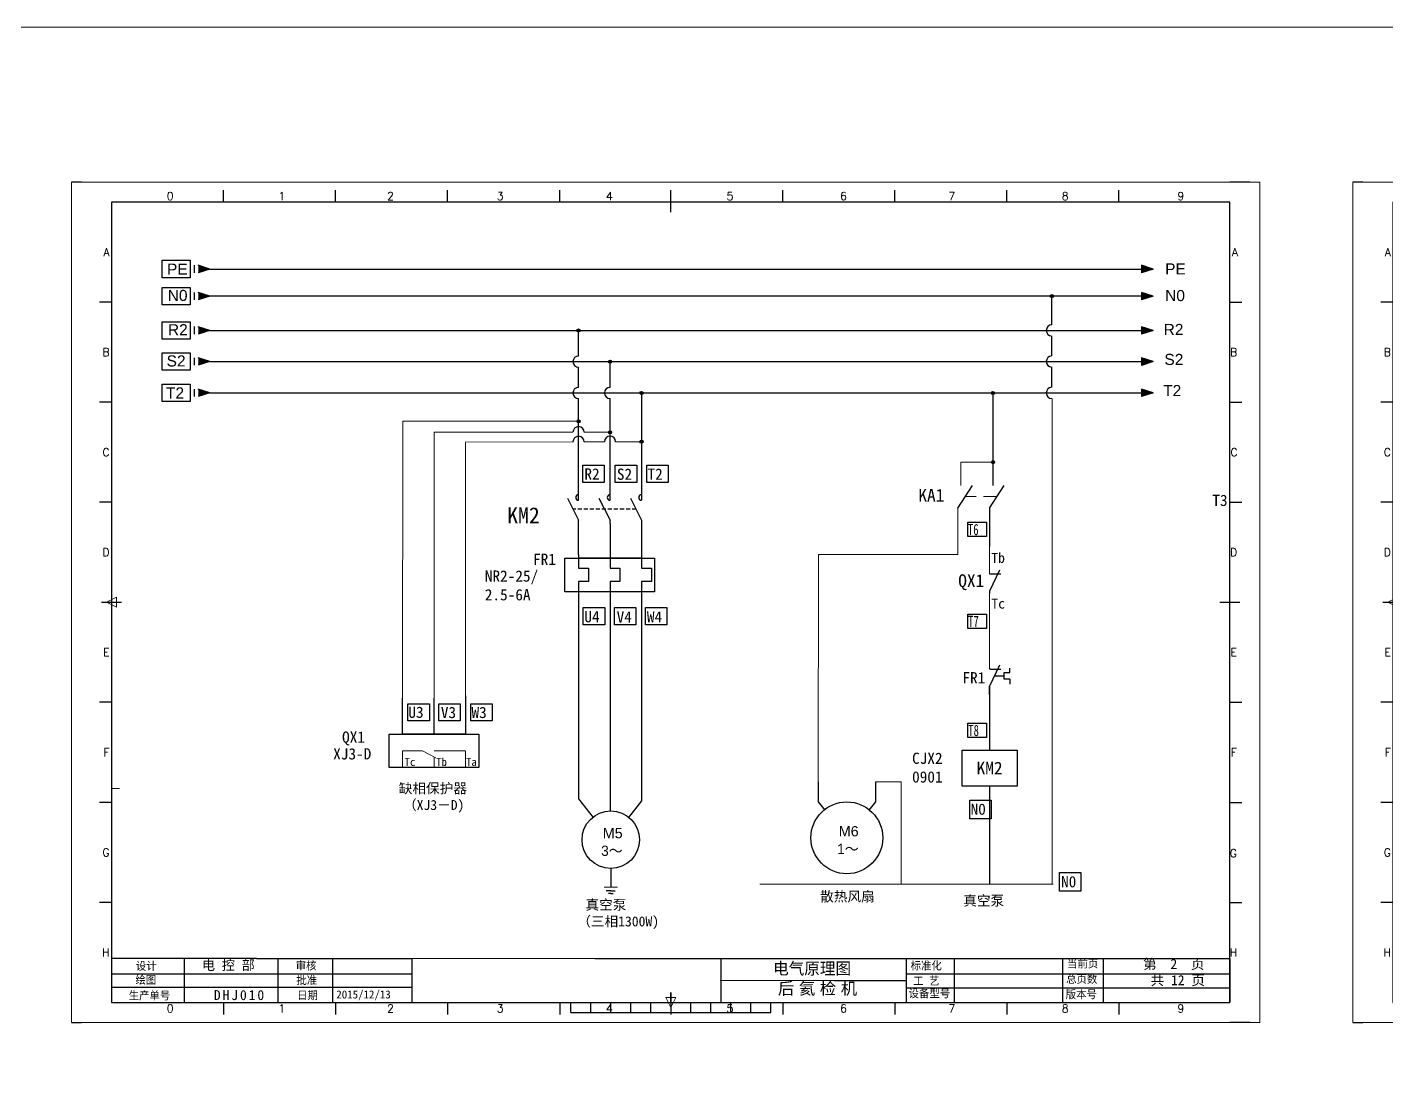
# Model space of a CAD drawing. Extents: x -471 to 3265, y -2399 to 467.
# Drawn here: x 654 to 1333, y -59 to 467 of the extents above; entities that cross this region are included whole.
import ezdxf
from ezdxf.enums import TextEntityAlignment as Align

# ---------------------------------------------------------------- set-up
doc = ezdxf.new("R2010")
doc.units = 0
doc.header["$MEASUREMENT"] = 0
doc.linetypes.add('ACISOWELD', pattern=[3, 2, -1])
for name, color, linetype in [('AE_BOR', 1, 'Continuous'), ('MISC', 2, 'Continuous'), ('SYMS', 7, 'Continuous')]:
    doc.layers.add(name, color=color, linetype=linetype)
doc.styles.add('WD', font='romans.shx', dxfattribs={"bigfont": 'gbcbig.shx'})
doc.styles.add('样式 0', font='')
doc.styles.add('样式 2', font='NSimSun.ttf')
doc.styles.add('样式 8', font='arial.ttf')
doc.styles.get('样式 0').set_extended_font_data('KaiTi_GB2312')

# ---------------------------------------------------------------- blocks, each defined once
blk = doc.blocks.new('WDDOT')
blk.add_hatch(color=256).paths.add_polyline_path([(0.5, 0, 1), (-0.5, 0, 1)])
blk.add_circle((0, 0), 0.5)
blk = doc.blocks.new('gb_a2_a')
for p, q in [((584, 410), (25, 410)), ((25, 410), (25, 10)), ((584, 10), (584, 410)), ((25, 10), (584, 10))]:
    blk.add_line(p, q)
at = {"lineweight": 9, "ltscale": 0.1}
blk.add_line((25, 116.86), (29, 116.86), dxfattribs=at)
at = {"layer": 'AE_BOR', "lineweight": 30}
for p, q in [((10, 420), (4.93, 420)), ((594, 420), (584, 420)), ((4.93, 0), (10, 0)), ((594, 0), (584, 0))]:
    blk.add_line(p, q, dxfattribs=at)
at = {"layer": 'AE_BOR', "color": 1, "lineweight": 15}
for p, q in [((4.93, 420), (598.93, 420)), ((4.93, 0), (4.93, 420)), ((598.93, 420), (598.93, 0)), ((22.5, 210), (27.5, 212.5)), ((27.5, 212.5), (27.5, 207.5)), ((27.5, 207.5), (22.5, 210)), ((304.5, 7.5), (302, 12.5)), ((302, 12.5), (307, 12.5)), ((307, 12.5), (304.5, 7.5)), ((598.93, 0), (4.93, 0))]:
    blk.add_line(p, q, dxfattribs=at)
at = {"layer": 'AE_BOR'}
for p, q in [((81, 410), (81, 416)), ((137, 410), (137, 416)), ((193, 410), (193, 416)), ((249, 410), (249, 416)), ((304.5, 410), (304.5, 416)), ((360.5, 410), (360.5, 416)), ((416.5, 410), (416.5, 416)), ((472.5, 410), (472.5, 416)), ((528.5, 410), (528.5, 416)), ((25, 360), (19, 360)), ((584, 360), (590, 360)), ((25, 310), (19, 310)), ((584, 310), (590, 310)), ((25, 260), (19, 260)), ((584, 260), (590, 260)), ((25, 160), (19, 160)), ((584, 160), (590, 160)), ((25, 110), (19, 110)), ((584, 110), (590, 110)), ((25, 60), (19, 60)), ((584, 60), (590, 60)), ((81, 10), (81, 4)), ((137, 10), (137, 4)), ((193, 10), (193, 4)), ((249, 10), (249, 4)), ((304.5, 10), (304.5, 4)), ((360.5, 10), (360.5, 4)), ((416.5, 10), (416.5, 4)), ((472.5, 10), (472.5, 4)), ((528.5, 10), (528.5, 4))]:
    blk.add_line(p, q, dxfattribs=at)
at = {"layer": 'AE_BOR', "color": 2, "lineweight": 30}
for p, q in [((304.5, 405), (304.5, 415)), ((20, 210), (30, 210)), ((579, 210), (589, 210)), ((304.5, 10), (304.5, 15)), ((304.5, 15), (304.5, 5)), ((254.5, 5), (254.5, 10)), ((264.5, 5), (264.5, 10)), ((274.5, 5), (274.5, 10)), ((284.5, 5), (284.5, 10)), ((294.5, 5), (294.5, 10)), ((304.5, 10), (304.5, 5)), ((314.5, 5), (314.5, 10)), ((324.5, 5), (324.5, 10)), ((334.5, 5), (334.5, 10)), ((344.5, 5), (344.5, 10)), ((354.5, 5), (354.5, 10)), ((254.5, 5), (354.5, 5))]:
    blk.add_line(p, q, dxfattribs=at)
at = {"layer": 'AE_BOR', "style": 'WD'}
for s, p in [('0', (54.27, 411)), ('1', (110.12, 411)), ('2', (164.42, 411)), ('3', (219.22, 411)), ('4', (273.82, 411)), ('5', (334.12, 411)), ('6', (390.81, 411)), ('7', (445.01, 411)), ('8', (501.67, 411)), ('9', (559.4, 411)), ('0', (54.27, 5)), ('1', (110.12, 5)), ('2', (164.42, 5)), ('3', (219.22, 5)), ('4', (273.82, 5)), ('5', (334.12, 5)), ('6', (390.81, 5)), ('7', (445.01, 5)), ('8', (501.67, 5)), ('9', (559.4, 5))]:
    blk.add_text(s, height=4, dxfattribs=at).set_placement(p, align=Align.CENTER)
for s, p in [('A', (24, 385)), ('A', (588.05, 385)), ('B', (24, 335)), ('B', (587.67, 335)), ('C', (24, 285)), ('C', (587.86, 285)), ('D', (24, 235)), ('D', (587.67, 235)), ('E', (24, 185)), ('E', (587.48, 185)), ('F', (24, 135)), ('F', (587.48, 135)), ('F', (587.48, 135)), ('G', (24, 85)), ('G', (587.48, 84.56)), ('H', (24, 35)), ('H', (587.67, 35))]:
    blk.add_text(s, height=4, dxfattribs=at).set_placement(p, align=Align.MIDDLE_RIGHT)

msp = doc.modelspace()

# ---------------------------------------------------------------- hatches: boundary and pattern name
for points in [[(745.28, 332.84), (739.45, 334.71), (739.45, 330.97)], [(1216.69, 332.85), (1210.85, 334.72), (1210.85, 330.97)], [(745.28, 315.71), (739.45, 317.58), (739.45, 313.84)], [(1216.69, 315.71), (1210.85, 317.58), (1210.85, 313.84)], [(745.28, 300.19), (739.45, 302.06), (739.45, 298.32)], [(1216.69, 300.12), (1210.85, 301.99), (1210.85, 298.25)], [(745.28, 284.52), (739.45, 286.39), (739.45, 282.65)], [(1216.69, 284.53), (1210.85, 286.4), (1210.85, 282.66)]]:
    msp.add_hatch(color=256).paths.add_polyline_path(points)
h = msp.add_hatch(color=256)
edge = h.paths.add_edge_path()
edge.add_arc((1166.08, 332.81), 0.786, 0, 360)
h = msp.add_hatch(color=256)
edge = h.paths.add_edge_path()
edge.add_arc((929.5, 315.65), 0.786, 0, 360)
h = msp.add_hatch(color=256)
edge = h.paths.add_edge_path()
edge.add_arc((945.25, 300.12), 0.786, 0, 360)
h = msp.add_hatch(color=256)
edge = h.paths.add_edge_path()
edge.add_arc((961, 284.47), 0.786, 0, 360)
h = msp.add_hatch(color=256)
edge = h.paths.add_edge_path()
edge.add_arc((1136.62, 284.46), 0.786, 0, 360)
h = msp.add_hatch(color=256)
edge = h.paths.add_edge_path()
edge.add_arc((929.55, 270.3), 0.786, 0, 360)
h = msp.add_hatch(color=256)
edge = h.paths.add_edge_path()
edge.add_arc((945.25, 264.82), 0.786, 0, 360)
h = msp.add_hatch(color=256)
edge = h.paths.add_edge_path()
edge.add_arc((961, 260.1), 0.786, 0, 360)
h = msp.add_hatch(color=256)
edge = h.paths.add_edge_path()
edge.add_arc((1136.62, 249.89), 0.786, 0, 360)
at = {"layer": 'MISC'}
for points in [[(745.28, 346.37), (739.45, 348.24), (739.45, 344.5)], [(1216.69, 346.37), (1210.85, 348.25), (1210.85, 344.5)]]:
    msp.add_hatch(color=256, dxfattribs=at).paths.add_polyline_path(points)

# ---------------------------------------------------------------- linework, layer by layer
for p, q in [((737.32, 334.72), (737.32, 330.98)), ((745.28, 332.84), (739.45, 334.71)), ((1216.69, 332.85), (1210.85, 334.72)), ((1210.85, 334.72), (1210.85, 330.97)), ((745.28, 332.84), (739.45, 330.97)), ((1216.69, 332.85), (1210.85, 330.97)), ((737.32, 317.59), (737.32, 313.85)), ((745.28, 315.71), (739.45, 317.58)), ((745.28, 315.71), (739.45, 313.84)), ((745.28, 315.71), (1216.69, 315.71)), ((1216.69, 315.71), (1210.85, 317.58)), ((1210.85, 317.58), (1210.85, 313.84)), ((1216.69, 315.71), (1210.85, 313.84)), ((737.32, 302.07), (737.32, 298.33)), ((745.28, 300.19), (739.45, 302.06)), ((745.28, 300.19), (739.45, 298.32)), ((745.28, 300.19), (1216.48, 300.19)), ((1216.69, 300.12), (1210.85, 301.99)), ((1210.85, 301.99), (1210.85, 298.25)), ((1216.69, 300.12), (1210.85, 298.25)), ((737.32, 286.4), (737.32, 282.66)), ((745.28, 284.52), (739.45, 286.39)), ((1216.69, 284.53), (1210.85, 286.4)), ((1210.85, 286.4), (1210.85, 282.66)), ((745.28, 284.52), (739.45, 282.65)), ((745.28, 284.52), (1216.67, 284.52)), ((1216.69, 284.53), (1210.85, 282.66)), ((1119.03, 226.88), (1126.34, 238.22)), ((1134.97, 226.88), (1142.28, 238.22)), ((923.94, 231.89), (929.5, 220.87)), ((939.69, 231.89), (945.25, 220.87)), ((955.44, 231.89), (961, 220.87)), ((929.5, 196.81), (934.4, 196.81)), ((934.4, 196.81), (934.4, 190.21)), ((945.25, 196.81), (950.15, 196.81)), ((950.15, 196.81), (950.15, 190.21)), ((961, 196.81), (965.9, 196.81)), ((965.9, 196.81), (965.9, 190.21)), ((1139.88, 195.95), (1134.97, 185.44)), ((1134.97, 194.04), (1140.61, 194.04)), ((934.4, 190.21), (929.5, 190.21)), ((950.15, 190.21), (945.25, 190.21)), ((965.9, 190.21), (961, 190.21)), ((1139.88, 148.37), (1134.97, 137.86)), ((1135.44, 146.46), (1140.61, 146.46)), ((1142.16, 141.47), (1142.16, 144.77)), ((1142.16, 144.77), (1145.04, 144.77)), ((1134.97, 137.86), (1134.97, 115.87)), ((1134.97, 137.86), (1134.97, 129.05)), ((1134.97, 136.63), (1134.97, 105.87)), ((1145.1, 141.47), (1142.16, 141.47)), ((1145.1, 138.93), (1145.1, 138.95)), ((1134.97, 87.87), (1134.97, 39.03)), ((945.62, 46.83), (945.62, 37.43)), ((945.62, 35.69), (943.37, 35.69)), ((945.62, 34.3), (944.47, 34.3)), ((945.62, 35.69), (947.87, 35.69)), ((945.62, 34.3), (946.77, 34.3)), ((768.51, 1.84), (696.08, 1.84)), ((696.08, 1.84), (696.08, -20.15)), ((732.35, 1.84), (732.35, -20.15)), ((768.51, 1.84), (846.12, 1.84)), ((779.12, 1.84), (779.12, -20.15)), ((806.56, 1.84), (806.56, -20.16)), ((846.12, 1.84), (846.12, -20.15)), ((937.61, 1.84), (1057.51, 1.84)), ((1000.68, 1.84), (1000.68, -20.15)), ((1057.51, 1.84), (1195.09, 1.84)), ((1093.31, 1.84), (1093.31, -20.15)), ((1195.09, 1.84), (1255.08, 1.84)), ((1057.51, -9.16), (1093.28, -9.16)), ((696.08, -20.15), (1255.08, -20.15))]:
    msp.add_line(p, q)
at = {"color": 0}
for p, q in [((1216.69, 332.85), (745.28, 332.85)), ((1166.05, 318.48), (1166.05, 332.81)), ((929.5, 302.91), (929.5, 315.65)), ((1166.05, 302.96), (1166.05, 312.9)), ((945.25, 287.25), (945.25, 300.12)), ((929.5, 287.25), (929.5, 297.34)), ((1166.05, 287.29), (1166.05, 297.38)), ((1171.36, 1.84), (1171.36, -20.15)), ((1255.08, 1.84), (1255.08, -20.15))]:
    msp.add_line(p, q, dxfattribs=at)
at = {"color": 0, "ltscale": 2}
for p, q in [((929.5, 315.65), (928.71, 315.65)), ((945.25, 300.12), (944.46, 300.12)), ((929.5, 230.81), (929.5, 281.68)), ((945.25, 230.81), (945.25, 281.68)), ((961, 284.47), (960.21, 284.47)), ((961, 284.46), (961, 230.81)), ((1136.74, 238.22), (1136.74, 284.53)), ((929.55, 270.3), (928.76, 270.3)), ((945.25, 264.82), (944.46, 264.82)), ((961, 260.1), (960.21, 260.1)), ((1134.97, 226.88), (1134.97, 207.79)), ((929.5, 219.85), (929.5, 220.87)), ((929.5, 203.48), (929.5, 219.85)), ((945.25, 219.85), (945.25, 220.87)), ((945.25, 219.21), (945.25, 219.85)), ((945.25, 219.23), (945.25, 196.81)), ((961, 220.88), (961, 219.85)), ((961, 219.85), (961, 196.81)), ((929.5, 203.48), (929.5, 196.81)), ((961, 201.86), (929.5, 201.86)), ((929.5, 190.21), (929.5, 156.71)), ((945.25, 190.21), (945.25, 156.71)), ((961, 190.21), (961, 156.71)), ((1134.97, 185.44), (1134.97, 184.21)), ((929.5, 156.71), (929.5, 143.29)), ((945.25, 156.71), (945.25, 143.29)), ((961, 156.71), (961, 143.29)), ((929.5, 152.94), (929.5, 81.62)), ((945.25, 146.44), (945.25, 75.56)), ((961, 147.86), (961, 80.68)), ((1135.44, 146.46), (1134.97, 146.46)), ((1137.43, 143.12), (1142.16, 143.12)), ((1134.97, 137.86), (1134.97, 136.63)), ((1134.97, 133.79), (1134.97, 137.86)), ((841.52, 114.01), (841.52, 132)), ((857.27, 114.01), (857.27, 132)), ((873.02, 133.02), (873.02, 114.01)), ((873.02, 114.01), (841.52, 114.01)), ((1117.2, 1.84), (1117.2, -20.15)), ((1191.78, 1.84), (1191.78, -20.15)), ((696.08, -5.84), (846.12, -5.78)), ((1093.39, -5.91), (1255.08, -5.85)), ((696.08, -12.54), (846.12, -12.54)), ((1093.28, -12.88), (1255.08, -12.88))]:
    msp.add_line(p, q, dxfattribs=at)
at = {"lineweight": 0}
for p, q in [((1166.15, 281.71), (1166.15, 39.12)), ((841.62, 270.3), (841.52, 132)), ((929.47, 270.3), (841.62, 270.3)), ((841.62, 270.3), (841.62, 270.3)), ((857.27, 264.82), (857.27, 132)), ((857.27, 259.77), (857.27, 264.82)), ((857.27, 264.82), (926.72, 264.82)), ((873.01, 259.78), (926.95, 260.01)), ((873.01, 259.77), (873.01, 132)), ((945.25, 264.82), (932.29, 264.82)), ((942.46, 260.05), (932.29, 260.01)), ((961, 260.1), (948.04, 260.05)), ((1120.54, 249.89), (1136.81, 249.89)), ((1120.54, 249.89), (1120.54, 238.22)), ((1122.91, 232.63), (1128.2, 232.63)), ((1131.87, 232.63), (1138.77, 232.63)), ((1119.03, 226.88), (1119.03, 203.77)), ((1049.23, 90.16), (1049.43, 203.77)), ((1119.03, 203.77), (1049.43, 203.77)), ((1134.97, 194.04), (1134.97, 195.55)), ((841.52, 97.24), (841.52, 105.63)), ((841.52, 105.63), (851.52, 105.63)), ((851.52, 105.63), (858.11, 102.06)), ((873.02, 105.63), (857.27, 105.63)), ((857.27, 97.24), (857.27, 102.52)), ((873.02, 97.24), (873.02, 105.63)), ((1077.94, 90.16), (1090.69, 90.16)), ((1090.69, 90.16), (1090.69, 39.03)), ((945.62, 37.43), (942.24, 37.43)), ((945.62, 37.43), (949, 37.43)), ((1166.66, 39.03), (1020.11, 39.03))]:
    msp.add_line(p, q, dxfattribs=at)
at = {"linetype": 'ACISOWELD'}
msp.add_line((958.22, 226.38), (926.72, 226.38), dxfattribs=at)
at = {"linetype": 'Continuous', "lineweight": 0}
for p, q in [((1134.97, 207.79), (1134.97, 195.55)), ((1134.97, 184.21), (1134.97, 146.46))]:
    msp.add_line(p, q, dxfattribs=at)
at = {"ltscale": 2}
for p, q in [((1145.04, 144.77), (1145.04, 146.96)), ((1145.1, 141.47), (1145.1, 138.95)), ((1049.23, 90.16), (1049.23, 80.1)), ((1077.94, 90.16), (1077.94, 80.13)), ((929.5, 81.62), (936.79, 72.25)), ((1049.23, 81.69), (1049.23, 81.69)), ((961, 80.68), (954.44, 72.24)), ((957.09, 75.56), (957.09, 75.56)), ((1049.23, 80.1), (1052.54, 75.95)), ((1077.94, 80.13), (1074.61, 75.94)), ((1077.92, 80.1), (1077.92, 80.1))]:
    msp.add_line(p, q, dxfattribs=at)
at = {"lineweight": 9, "ltscale": 0.1}
for p, q in [((846.12, 1.84), (937.61, 1.84)), ((1000.31, -9.16), (1057.51, -9.16))]:
    msp.add_line(p, q, dxfattribs=at)
at = {"lineweight": 0}
msp.add_lwpolyline([(-466.35, 467.25), (3264.68, 467.25), (3259.84, -2399.44), (-471.18, -2399.44)], close=True, dxfattribs=at)
at = {"color": 1, "lineweight": -3}
for points in [[(721.43, 350.74), (735.31, 350.74), (735.31, 342.04), (721.43, 342.04)], [(721.43, 337.2), (735.31, 337.2), (735.31, 328.5), (721.43, 328.5)], [(721.43, 320.07), (735.31, 320.07), (735.31, 311.37), (721.43, 311.37)], [(721.43, 304.48), (735.31, 304.48), (735.31, 295.77), (721.43, 295.77)], [(721.43, 288.89), (735.31, 288.89), (735.31, 280.18), (721.43, 280.18)]]:
    msp.add_lwpolyline(points, close=True, dxfattribs=at)
at = {"color": 1, "ltscale": 2}
for points in [[(931.59, 248.41), (942.3, 248.41), (942.3, 239.78), (931.59, 239.78)], [(947.88, 248.41), (958.59, 248.41), (958.59, 239.78), (947.88, 239.78)], [(963.6, 248.41), (974.3, 248.41), (974.3, 239.78), (963.6, 239.78)], [(1124.02, 219.83), (1133.37, 219.83), (1133.37, 212.69), (1124.02, 212.69)], [(931.88, 177.17), (942.59, 177.17), (942.59, 168.54), (931.88, 168.54)], [(947.48, 177.17), (958.19, 177.17), (958.19, 168.54), (947.48, 168.54)], [(962.97, 177.17), (973.68, 177.17), (973.68, 168.54), (962.97, 168.54)], [(1124.02, 173.91), (1133.37, 173.91), (1133.37, 166.76), (1124.02, 166.76)], [(844.26, 129.14), (854.97, 129.14), (854.97, 120.51), (844.26, 120.51)], [(859.7, 129.14), (870.41, 129.14), (870.41, 120.51), (859.7, 120.51)], [(875.62, 129.14), (886.32, 129.14), (886.32, 120.51), (875.62, 120.51)], [(1124.02, 119.44), (1133.37, 119.44), (1133.37, 112.29), (1124.02, 112.29)], [(1125.03, 80.94), (1135.75, 80.94), (1135.75, 71.61), (1125.03, 71.61)], [(1169.81, 44.85), (1180.52, 44.85), (1180.52, 35.52), (1169.81, 35.52)]]:
    msp.add_lwpolyline(points, close=True, dxfattribs=at)
at = {"color": 0, "ltscale": 2}
for points in [[(922.61, 201.86), (967.4, 201.86), (967.4, 185.1), (922.61, 185.1)], [(834.87, 114.01), (879.66, 114.01), (879.66, 97.24), (834.87, 97.24)]]:
    msp.add_lwpolyline(points, close=True, dxfattribs=at)
msp.add_lwpolyline([(1121.24, 105.87), (1148.7, 105.87), (1148.7, 87.87), (1121.24, 87.87)], close=True)
for centre, radius in [((1166.08, 332.81), 0.786), ((929.5, 315.65), 0.786), ((945.25, 300.12), 0.786), ((961, 284.47), 0.786), ((1136.62, 284.46), 0.786), ((929.55, 270.3), 0.786), ((945.25, 264.82), 0.786), ((961, 260.1), 0.786), ((1136.62, 249.89), 0.786), ((945.62, 61.2), 14.37), ((1063.58, 62.14), 17.96)]:
    msp.add_circle(centre, radius)
for centre, start, end in [((1166.05, 315.69), 90, 270), ((929.5, 300.12), 90, 270), ((1166.05, 300.17), 90, 270), ((929.5, 284.46), 90, 270), ((945.25, 284.46), 90, 270), ((1166.05, 284.5), 90, 270), ((929.5, 264.82), 0, 180), ((929.5, 260.01), 0, 180), ((945.25, 260.05), 0, 180)]:
    msp.add_arc(centre, 2.79, start, end, dxfattribs=at)
for centre in [(929.5, 232.22), (945.25, 232.22), (961, 232.22)]:
    msp.add_arc(centre, 1.41, 90, 270)
at = {"layer": 'MISC'}
for p, q in [((737.32, 348.25), (737.32, 344.51)), ((745.28, 346.37), (739.45, 348.24)), ((1216.69, 346.37), (1210.85, 348.25)), ((1210.85, 348.25), (1210.85, 344.5)), ((745.28, 346.37), (739.45, 344.5)), ((745.28, 346.37), (1216.69, 346.37)), ((1216.69, 346.37), (1210.85, 344.5))]:
    msp.add_line(p, q, dxfattribs=at)

# ---------------------------------------------------------------- block references
for p in [(671.08, -30.15), (1311.52, -30.15)]:
    msp.add_blockref('gb_a2_a', p)
at = {"layer": 'SYMS', "color": 0, "lineweight": -3}
for p in [(1166.08, 332.81), (1136.62, 284.46), (1136.62, 249.89)]:
    msp.add_blockref('WDDOT', p, dxfattribs=at)
at = {"layer": 'SYMS', "lineweight": -3}
for p in [(1166.08, 332.81), (929.5, 315.65), (945.25, 300.12), (961, 284.47), (1136.62, 284.46), (929.55, 270.3), (945.25, 264.82), (961, 260.1), (1136.62, 249.89)]:
    msp.add_blockref('WDDOT', p, dxfattribs=at)

# ---------------------------------------------------------------- texts
at = {"attachment_point": 1}
for s, insert, char_height, width, style in [('N0', (724.16, 335.96), 5.544, 9.9333, '样式 8'), ('N0', (1222.68, 335.91), 5.544, 9.9333, '样式 8'), ('R2', (724.28, 318.83), 5.544, 9.9333, '样式 8'), ('R2', (1221.93, 318.96), 5.544, 30.5485, '样式 8'), ('S2', (723.62, 303.23), 5.544, 9.9333, '样式 8'), ('S2', (1222.31, 303.99), 5.544, 38.8737, '样式 8'), ('T2', (723.32, 287.22), 5.544, 9.9333, '样式 8'), ('T2', (1221.7, 288.44), 5.544, 30.5485, '样式 8'), ('\\pi-0.17265;KA1', (1099.51, 236.5), 6.37, 14.2147, '样式 0'), ('\\pi3.5359;Tb', (1132.26, 204.54), 5, 14.2147, '样式 0'), ('\\pi-0.020984;QX1', (1119.3, 193.83), 6.37, 14.2147, '样式 0'), ('\\pi3.5359;Tc', (1132.31, 181.71), 5, 14.2147, '样式 0'), ('\\pi0.91086;KM2', (1127.53, 100.16), 6.37, 14.6325, '样式 2'), ('{\\C2;M6}', (1059.57, 67.98), 5.12, 17.4856, '样式 8'), ('{\\C2;M5}', (941.62, 67.03), 5.12, 17.4856, '样式 8'), ('{\\fAIGDT|b0|i0|c2|p2;\\C2;3\\fSimSun|b0|i0|c134|p2;～}', (940.79, 58.21), 5.12, 19.7573, '样式 8'), ('{\\fAIGDT|b0|i0|c2|p2;\\C2;1\\fSimSun|b0|i0|c134|p2;～}', (1058.75, 59.16), 5.12, 19.7573, '样式 8')]:
    msp.add_mtext(s, dxfattribs=dict(at, insert=insert, char_height=char_height, width=width, style=style))
for s, insert, char_height, width in [('T3', (1246.28, 233.59), 5.6, 10.0337), ('\\pi2.782;{\\fSimSun|b0|i0|c134|p2;缺相保护器\\P\\pi4.9209;（XJ3－D)}', (836.86, 89.37), 5, 46.1001), ('{\\fSimSun|b0|i0|c134|p2;散热风扇}', (1050.26, 35.33), 5, 94.9952), ('{\\fSimSun|b0|i0|c134|p2;真空泵}', (1121.78, 33.25), 5, 94.9952), ('\\pi6.3723;{\\fSimSun|b0|i0|c134|p2;真空泵\\P\\pi2.2542;（三相1300W)}', (926.6, 31.2), 5, 46.1001), ('{\\fSimSun|b0|i0|c134|p2;第  }2  {\\fSimSun|b0|i0|c134|p2;页}', (1211.7, 1.57), 5, 38.1635), ('{\\fSimSun|b0|i0|c134|p2;共 }12 {\\fSimSun|b0|i0|c134|p2;页}', (1215.38, -6.52), 5, 40.4924), ('{\\fNSimSun|b0|i0|c134|p49;\\T1.28;DHJ010}', (747.21, -13.96), 5, 40.4924)]:
    msp.add_mtext(s, dxfattribs=dict(at, insert=insert, char_height=char_height, width=width))
at = {"color": 0, "ltscale": 2, "attachment_point": 1}
for s, insert, char_height, width in [('设计', (708.24, 0.09), 4, 19.345), ('电 控 部', (741.34, 1.06), 5, 34.8314), ('审核', (788.11, 0.26), 4, 25.5075), ('电气原理图', (1026.73, -0.16), 6, 43.9128), ('标准化', (1095.47, 0.26), 4, 23.3399), ('当前页', (1173.66, 1.25), 4, 19.345), ('{\\C256;绘图}', (708.03, -6.84), 4, 19.345), ('批准', (788.45, -7.06), 4, 25.5075), ('工 艺', (1096.72, -7.36), 4, 19.345), ('总页数', (1173.18, -6.43), 4, 19.345), ('{\\fNSimSun|b0|i0|c134|p49;\\T1.28;\\C256;后氦检机}', (1029.13, -10.18), 6, 43.9128), ('设备型号', (1094.46, -13.62), 4, 31.672), ('版本号', (1172.98, -14.08), 4, 19.345), ('生产单号', (704.66, -14.67), 4, 25.1534), ('日期', (788.83, -14.57), 4, 25.5075), ('2015/12/13', (808.43, -14.16), 4, 25.5075)]:
    msp.add_mtext(s, dxfattribs=dict(at, insert=insert, char_height=char_height, width=width))
at = {"layer": 'MISC', "char_height": 5.544, "width": 9.9333, "attachment_point": 1, "style": '样式 8'}
for insert in [(723.83, 349.09), (1222.68, 349.22)]:
    msp.add_mtext('PE', dxfattribs=dict(at, insert=insert))
at = {"layer": 'MISC', "color": 0, "attachment_point": 1, "style": '样式 0'}
for s, insert, char_height, width in [('R2', (932.42, 246.77), 5.6, 10.0337), ('S2', (948.66, 246.66), 5.6, 10.0337), ('T2', (963.97, 246.67), 5.6, 10.0337), ('KM2', (893.8, 227.31), 8, 10.0337), ('\\pi-1.254;{\\W0.7;T6}', (1125.36, 218.99), 5.6, 6.6376), ('FR1', (906.76, 204.14), 5.6, 10.0337), ('NR2-25/\\P2.5-6A', (882.66, 195.74), 5.6, 40.9357), ('U4', (932.42, 175.44), 5.6, 10.0337), ('V4', (948.55, 175.33), 5.6, 10.0337), ('W4', (963.65, 175.34), 5.6, 10.0337), ('\\pi-1.161;{\\W0.7;T7}', (1125.36, 173.07), 5.6, 6.6376), ('FR1', (1121.35, 144.93), 5.6, 10.0337), ('U3', (844.44, 127.69), 5.6, 10.0337), ('V3', (860.68, 127.58), 5.6, 10.0337), ('W3', (875.99, 127.58), 5.6, 10.0337), ('\\pi-1.068;{\\W0.7;T8}', (1125.36, 118.59), 5.6, 6.6376), ('QX1', (811.32, 115.28), 5.6, 10.0337), ('XJ3-D', (806.86, 106.89), 5.6, 22.6998), ('Tc', (842.54, 102.05), 4, 10.0337), ('Tb', (858.29, 102.05), 4, 10.0337), ('Ta', (873.23, 102.05), 4, 10.0337), ('CJX2\\P0901', (1096.21, 104.69), 5.6, 15.8622), ('N0', (1125.44, 79.24), 5.6, 10.0337), ('N0', (1170.67, 42.99), 5.6, 10.0337)]:
    msp.add_mtext(s, dxfattribs=dict(at, insert=insert, char_height=char_height, width=width))

doc.saveas('drawing.dxf')
